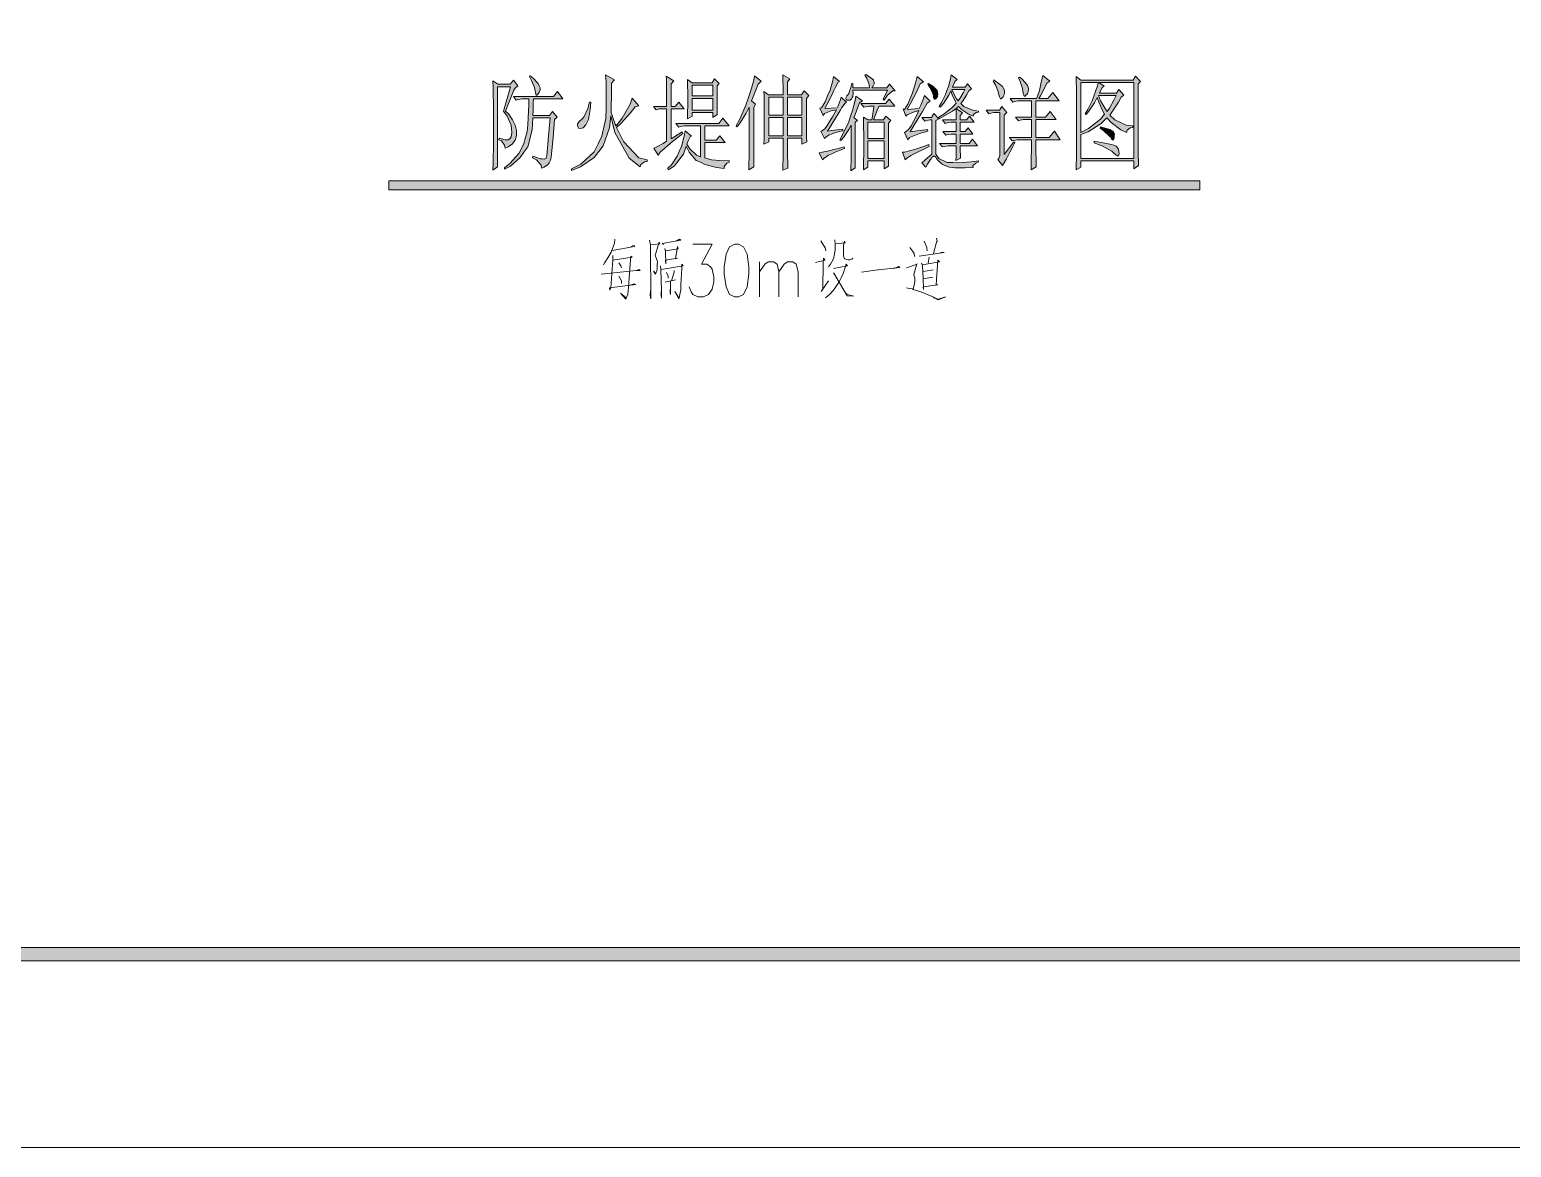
# Model space of a CAD drawing. Header units: millimetres. Extents: x -30643 to 86172, y -19411 to 63186.
# Drawn here: x 37225 to 52308, y -19411 to -8035 of the extents above; entities that cross this region are included whole.
import ezdxf

# ---------------------------------------------------------------- set-up
doc = ezdxf.new("R2010")
doc.units = ezdxf.units.MM

msp = doc.modelspace()

# ---------------------------------------------------------------- hatches: boundary and pattern name
h = msp.add_hatch(color=0)
h.dxf.hatch_style = 2
h.paths.add_polyline_path([(41941, -9464), (41943, -9402), (41945, -9178), (41945, -9017), (41945, -8855), (41943, -8623), (41941, -8554), (41991, -8591), (42116, -8591), (42149, -8549), (42195, -8607), (42166, -8632), (42154, -8652), (42107, -8768), (42070, -8863), (42098, -8893), (42140, -8952), (42154, -8980), (42168, -9007), (42181, -9061), (42180, -9087), (42180, -9113), (42166, -9158), (42152, -9178), (42139, -9197), (42097, -9229), (42066, -9242), (42060, -9211), (42027, -9167), (42001, -9155), (42004, -9138), (42027, -9147), (42066, -9155), (42083, -9155), (42095, -9155), (42114, -9145), (42121, -9136), (42128, -9127), (42133, -9081), (42129, -9044), (42126, -9007), (42087, -8916), (42050, -8863), (42119, -8616), (41988, -8616), (41988, -9431)])
h = msp.add_hatch(color=0)
h.dxf.hatch_style = 2
h.paths.add_polyline_path([(42320, -8504), (42354, -8532), (42394, -8576), (42403, -8590), (42411, -8605), (42420, -8627), (42420, -8636), (42420, -8648), (42413, -8671), (42406, -8681), (42399, -8692), (42389, -8701), (42387, -8701), (42382, -8701), (42373, -8679), (42370, -8656), (42363, -8623), (42335, -8551), (42314, -8512)])
h = msp.add_hatch(color=0)
h.dxf.hatch_style = 2
h.paths.add_polyline_path([(43148, -8649), (43144, -8879), (43161, -8929), (43185, -8996), (43194, -9015), (43255, -8936), (43337, -8794), (43358, -8731), (43425, -8809), (43388, -8821), (43341, -8881), (43247, -8986), (43200, -9031), (43270, -9174), (43425, -9338), (43510, -9361), (43510, -9377), (43482, -9379), (43446, -9406), (43438, -9431), (43329, -9342), (43180, -9083), (43141, -8912), (43126, -9034), (43064, -9216), (43018, -9276), (42971, -9337), (42833, -9432), (42742, -9468), (42739, -9451), (42836, -9404), (42972, -9278), (43011, -9198), (43050, -9119), (43090, -8940), (43092, -8840), (43093, -8740), (43092, -8568), (43088, -8496), (43178, -8545), (43148, -8578)])
h = msp.add_hatch(color=0)
h.dxf.hatch_style = 2
h.paths.add_polyline_path([(43708, -8817), (43708, -8661), (43708, -8620), (43706, -8543), (43705, -8509), (43781, -8554), (43754, -8587), (43754, -8817), (43797, -8817), (43833, -8772), (43886, -8841), (43754, -8841), (43754, -9147), (43866, -9076), (43873, -9093), (43769, -9174), (43643, -9283), (43622, -9311), (43579, -9241), (43608, -9229), (43672, -9194), (43708, -9171), (43708, -8841), (43632, -8841), (43603, -8850), (43576, -8817)])
h = msp.add_hatch(color=0)
h.paths.add_polyline_path([(44222, -8607), (44222, -8768), (44222, -8797), (44224, -8863), (44225, -8900), (44179, -8929), (44179, -8879), (43969, -8879), (43969, -8917), (43922, -8941), (43923, -8891), (43926, -8791), (43926, -8739), (43926, -8688), (43923, -8589), (43922, -8542), (43969, -8575), (44173, -8575), (44196, -8537), (44245, -8582)])
h.paths.add_polyline_path([(43969, -8735), (43969, -8855), (44179, -8855), (44179, -8735)])
h.paths.add_polyline_path([(43969, -8599), (43969, -8710), (44179, -8710), (44179, -8599)])
h = msp.add_hatch(color=0)
h.dxf.hatch_style = 2
h.paths.add_polyline_path([(44605, -8504), (44670, -8558), (44641, -8591), (44617, -8651), (44584, -8735), (44574, -8760), (44614, -8793), (44595, -8825), (44595, -9278), (44595, -9314), (44596, -9390), (44598, -9431), (44545, -9460), (44547, -9406), (44548, -9328), (44548, -9304), (44548, -8825), (44520, -8885), (44459, -8984), (44427, -9023), (44417, -9015), (44454, -8945), (44516, -8805), (44540, -8735), (44564, -8665), (44596, -8549)])
h = msp.add_hatch(color=0)
h.paths.add_polyline_path([(44940, -9287), (44940, -9316), (44942, -9395), (44944, -9444), (44891, -9464), (44892, -9421), (44895, -9339), (44895, -9300), (44895, -9139), (44750, -9139), (44750, -9176), (44700, -9201), (44702, -9139), (44703, -8997), (44703, -8916), (44703, -8836), (44702, -8710), (44700, -8665), (44746, -8698), (44895, -8698), (44895, -8634), (44892, -8533), (44891, -8496), (44964, -8537), (44940, -8566), (44940, -8698), (45082, -8698), (45108, -8656), (45158, -8706), (45132, -8734), (45132, -9024), (45132, -9057), (45133, -9133), (45135, -9176), (45085, -9201), (45085, -9139), (44940, -9139)])
h.paths.add_polyline_path([(44750, -8929), (44750, -9114), (44895, -9114), (44895, -8929)])
h.paths.add_polyline_path([(44940, -8929), (44940, -9114), (45085, -9114), (45085, -8929)])
h.paths.add_polyline_path([(44750, -8722), (44750, -8904), (44895, -8904), (44895, -8722)])
h.paths.add_polyline_path([(44940, -8722), (44940, -8904), (45085, -8904), (45085, -8722)])
h = msp.add_hatch(color=0)
h.dxf.hatch_style = 2
h.paths.add_polyline_path([(45346, -9068), (45389, -9062), (45468, -9052), (45504, -9048), (45504, -9064), (45468, -9072), (45408, -9088), (45386, -9097), (45362, -9105), (45328, -9128), (45316, -9143), (45280, -9068), (45290, -9066), (45315, -9046), (45329, -9029), (45344, -9012), (45398, -8922), (45438, -8850), (45384, -8860), (45316, -8889), (45303, -8908), (45270, -8834), (45285, -8832), (45324, -8770), (45348, -8710), (45372, -8650), (45402, -8551), (45408, -8512), (45468, -8561), (45456, -8570), (45427, -8619), (45408, -8661), (45389, -8703), (45344, -8792), (45320, -8837), (45445, -8829), (45455, -8810), (45474, -8757), (45484, -8722), (45541, -8772), (45526, -8784), (45493, -8827), (45474, -8858), (45455, -8891), (45391, -8996)])
h = msp.add_hatch(color=0)
h.dxf.hatch_style = 2
h.paths.add_polyline_path([(45913, -8743), (45956, -8652), (45606, -8652), (45608, -8677), (45604, -8714), (45598, -8727), (45592, -8739), (45576, -8752), (45565, -8753), (45555, -8754), (45541, -8751), (45538, -8747), (45536, -8743), (45533, -8737), (45533, -8734), (45533, -8728), (45543, -8710), (45553, -8698), (45565, -8683), (45585, -8625), (45593, -8582), (45606, -8582), (45606, -8627), (45774, -8627), (45771, -8594), (45748, -8530), (45728, -8499), (45735, -8492), (45773, -8514), (45813, -8545), (45816, -8554), (45818, -8561), (45821, -8572), (45821, -8574), (45821, -8586), (45809, -8613), (45797, -8627), (45952, -8627), (45979, -8590), (46035, -8656), (46013, -8656), (45957, -8703), (45923, -8751)])
h = msp.add_hatch(color=0)
h.dxf.hatch_style = 2
h.paths.add_polyline_path([(46187, -9076), (46364, -9052), (46367, -9068), (46284, -9091), (46182, -9134), (46163, -9155), (46130, -9081), (46141, -9076), (46168, -9053), (46183, -9033), (46198, -9014), (46244, -8926), (46275, -8858), (46222, -8874), (46156, -8903), (46144, -8916), (46117, -8841), (46129, -8846), (46164, -8792), (46188, -8734), (46212, -8677), (46247, -8566), (46259, -8512), (46322, -8566), (46291, -8587), (46257, -8663), (46189, -8792), (46156, -8846), (46281, -8838), (46298, -8803), (46324, -8737), (46334, -8706), (46391, -8763), (46361, -8784), (46312, -8867), (46224, -9012)])
h = msp.add_hatch(color=0)
h.dxf.hatch_style = 2
h.paths.add_polyline_path([(46374, -8582), (46417, -8609), (46463, -8654), (46467, -8671), (46469, -8689), (46467, -8715), (46460, -8725), (46453, -8734), (46443, -8743), (46440, -8743), (46435, -8743), (46426, -8727), (46424, -8710), (46417, -8685), (46389, -8625), (46367, -8591)])
h = msp.add_hatch(color=0)
h.paths.add_polyline_path([(46680, -8817), (46671, -8825), (46659, -8836), (46657, -8837), (46720, -8883), (46697, -8908), (46697, -8953), (46763, -8953), (46792, -8916), (46839, -8977), (46697, -8977), (46697, -9072), (46749, -9072), (46780, -9035), (46825, -9097), (46697, -9097), (46697, -9192), (46790, -9192), (46822, -9150), (46872, -9216), (46697, -9216), (46697, -9259), (46699, -9323), (46700, -9344), (46654, -9365), (46656, -9326), (46657, -9252), (46657, -9216), (46595, -9216), (46574, -9216), (46534, -9223), (46516, -9228), (46486, -9192), (46657, -9192), (46657, -9097), (46631, -9097), (46609, -9097), (46570, -9103), (46552, -9110), (46522, -9072), (46657, -9072), (46657, -8977), (46624, -8977), (46603, -8977), (46564, -8984), (46545, -8990), (46516, -8953), (46657, -8953), (46657, -8837), (46619, -8866), (46532, -8917), (46483, -8941), (46479, -8924), (46531, -8895), (46619, -8825), (46657, -8784), (46645, -8763), (46616, -8699), (46602, -8656), (46580, -8701), (46526, -8786), (46493, -8825), (46483, -8817), (46507, -8776), (46547, -8694), (46562, -8654), (46577, -8614), (46598, -8535), (46604, -8496), (46667, -8541), (46641, -8562), (46618, -8619), (46747, -8619), (46773, -8587), (46812, -8636), (46786, -8656), (46763, -8700), (46722, -8765), (46704, -8788), (46735, -8817), (46825, -8854), (46885, -8863), (46885, -8874), (46860, -8877), (46832, -8897), (46829, -8916), (46783, -8895), (46709, -8846)])
h.paths.add_polyline_path([(46612, -8644), (46628, -8681), (46661, -8739), (46677, -8760), (46694, -8737), (46727, -8679), (46743, -8644)])
h = msp.add_hatch(color=0)
h.dxf.hatch_style = 2
h.paths.add_polyline_path([(47033, -8558), (47040, -8546), (47058, -8558), (47094, -8585), (47110, -8599), (47128, -8613), (47146, -8644), (47147, -8661), (47148, -8677), (47141, -8706), (47134, -8717), (47126, -8728), (47115, -8739), (47113, -8739), (47108, -8739), (47098, -8717), (47092, -8694), (47084, -8663), (47055, -8595)])
h = msp.add_hatch(color=0)
h.dxf.hatch_style = 2
h.paths.add_polyline_path([(47538, -8500), (47610, -8558), (47580, -8578), (47554, -8630), (47513, -8708), (47498, -8735), (47590, -8735), (47640, -8673), (47706, -8760), (47468, -8760), (47468, -8924), (47567, -8924), (47613, -8867), (47673, -8949), (47468, -8949), (47468, -9131), (47603, -9131), (47656, -9069), (47716, -9155), (47468, -9155), (47468, -9247), (47470, -9385), (47471, -9431), (47419, -9460), (47420, -9376), (47422, -9223), (47422, -9155), (47290, -9155), (47277, -9155), (47246, -9162), (47227, -9167), (47198, -9131), (47422, -9131), (47422, -8949), (47352, -8949), (47340, -8949), (47308, -8955), (47290, -8962), (47260, -8924), (47422, -8924), (47422, -8760), (47297, -8760), (47284, -8760), (47253, -8766), (47234, -8772), (47205, -8735), (47475, -8735), (47485, -8711), (47503, -8653), (47511, -8620), (47519, -8587), (47533, -8527)])
h = msp.add_hatch(color=0)
h.dxf.hatch_style = 2
h.paths.add_polyline_path([(47290, -8525), (47300, -8517), (47323, -8537), (47359, -8573), (47371, -8589), (47383, -8604), (47394, -8635), (47393, -8649), (47390, -8663), (47381, -8686), (47374, -8694), (47367, -8702), (47357, -8711), (47350, -8711), (47340, -8688), (47336, -8665), (47331, -8635), (47308, -8564)])
h = msp.add_hatch(color=0)
h.paths.add_polyline_path([(48509, -8587), (48509, -9270), (48509, -9311), (48511, -9385), (48513, -9418), (48464, -9451), (48464, -9369), (47926, -9369), (47926, -9435), (47877, -9460), (47878, -9418), (47880, -9334), (47880, -9291), (47880, -8669), (47880, -8634), (47878, -8556), (47877, -8512), (47926, -8549), (48457, -8549), (48480, -8509), (48533, -8562)])
h.paths.add_polyline_path([(47926, -9345), (48464, -9345), (48464, -8574), (48108, -8574), (48164, -8611), (48143, -8623), (48134, -8642), (48119, -8671), (48114, -8682), (48289, -8682), (48312, -8644), (48362, -8702), (48335, -8722), (48307, -8772), (48249, -8863), (48219, -8904), (48271, -8951), (48388, -9007), (48454, -9015), (48454, -9031), (48429, -9034), (48397, -9058), (48391, -9081), (48333, -9054), (48233, -8980), (48190, -8932), (48132, -8990), (48001, -9074), (47926, -9101)])
h.paths.add_polyline_path([(47926, -8574), (47926, -9081), (48003, -9040), (48124, -8947), (48167, -8896), (48146, -8858), (48108, -8774), (48091, -8727), (48065, -8778), (48008, -8865), (47979, -8900), (47969, -8891), (47996, -8848), (48040, -8758), (48058, -8712), (48076, -8665), (48098, -8597), (48101, -8574)])
h.paths.add_polyline_path([(48104, -8706), (48127, -8758), (48172, -8838), (48193, -8867), (48217, -8834), (48262, -8753), (48286, -8706)])
h = msp.add_hatch(color=0)
h.dxf.hatch_style = 2
h.paths.add_polyline_path([(42567, -8949), (42553, -9132), (42534, -9331), (42529, -9347), (42526, -9362), (42513, -9389), (42505, -9400), (42497, -9411), (42462, -9433), (42436, -9444), (42431, -9413), (42385, -9361), (42344, -9340), (42347, -9324), (42377, -9334), (42425, -9348), (42442, -9351), (42461, -9354), (42483, -9344), (42487, -9330), (42491, -9317), (42508, -9118), (42522, -8932), (42347, -8932), (42340, -9054), (42295, -9229), (42256, -9283), (42218, -9336), (42119, -9423), (42060, -9456), (42057, -9440), (42116, -9392), (42203, -9295), (42230, -9244), (42257, -9193), (42290, -9073), (42296, -9003), (42301, -8933), (42307, -8801), (42307, -8739), (42258, -8739), (42237, -8739), (42197, -8746), (42179, -8751), (42149, -8715), (42558, -8715), (42597, -8665), (42653, -8739), (42354, -8739), (42352, -8772), (42349, -8856), (42347, -8908), (42515, -8908), (42548, -8867), (42594, -8924)])
h = msp.add_hatch(color=0)
h.dxf.hatch_style = 2
h.paths.add_polyline_path([(45629, -8978), (45629, -9440), (45583, -9473), (45585, -9440), (45586, -9365), (45586, -9324), (45586, -9007), (45562, -9052), (45509, -9131), (45481, -9163), (45471, -9155), (45507, -9093), (45562, -8974), (45581, -8916), (45600, -8858), (45628, -8756), (45636, -8711), (45702, -8760), (45672, -8780), (45656, -8825), (45628, -8900), (45616, -8929), (45652, -8958)])
h = msp.add_hatch(color=0)
h.paths.add_polyline_path([(45966, -9320), (45966, -9357), (45967, -9409), (45968, -9423), (45923, -9451), (45923, -9369), (45758, -9369), (45758, -9435), (45712, -9460), (45714, -9402), (45715, -9274), (45715, -9205), (45715, -9134), (45714, -8994), (45712, -8924), (45758, -8953), (45797, -8953), (45804, -8914), (45814, -8844), (45817, -8813), (45794, -8813), (45773, -8813), (45733, -8819), (45715, -8825), (45685, -8788), (45936, -8788), (45975, -8743), (46031, -8813), (45873, -8813), (45860, -8838), (45830, -8908), (45814, -8953), (45916, -8953), (45939, -8916), (45992, -8961), (45966, -8986)])
h.paths.add_polyline_path([(45758, -9167), (45758, -9345), (45923, -9345), (45923, -9167)])
h.paths.add_polyline_path([(45758, -8977), (45758, -9143), (45923, -9143), (45923, -8977)])
h = msp.add_hatch(color=0)
h.dxf.hatch_style = 2
h.paths.add_polyline_path([(42924, -8772), (42937, -8772), (42932, -8846), (42914, -8948), (42900, -8976), (42888, -9003), (42860, -9034), (42845, -9037), (42830, -9041), (42812, -9036), (42808, -9029), (42805, -9022), (42802, -9012), (42802, -9010), (42802, -8998), (42822, -8967), (42841, -8949), (42866, -8927), (42907, -8838)])
h = msp.add_hatch(color=0)
h.dxf.hatch_style = 2
h.paths.add_polyline_path([(46348, -9435), (46305, -9390), (46336, -9363), (46389, -9320), (46410, -9303), (46410, -8953), (46392, -8953), (46356, -8960), (46338, -8965), (46308, -8929), (46404, -8929), (46430, -8887), (46479, -8941), (46450, -8961), (46450, -9303), (46479, -9345), (46565, -9387), (46621, -9387), (46677, -9389), (46809, -9380), (46885, -9369), (46885, -9381), (46855, -9392), (46827, -9421), (46829, -9439), (46749, -9441), (46643, -9440), (46616, -9437), (46589, -9434), (46541, -9418), (46521, -9406), (46500, -9394), (46468, -9363), (46457, -9345), (46450, -9334), (46436, -9323), (46430, -9323), (46425, -9323), (46410, -9336), (46400, -9349), (46391, -9361), (46364, -9404)])
h = msp.add_hatch(color=0)
h.dxf.hatch_style = 2
h.paths.add_polyline_path([(47145, -9304), (47244, -9176), (47254, -9184), (47236, -9217), (47201, -9283), (47185, -9316), (47167, -9349), (47139, -9400), (47129, -9419), (47082, -9357), (47091, -9347), (47099, -9316), (47099, -9295), (47099, -8879), (47053, -8879), (47040, -8879), (47008, -8886), (46990, -8891), (46961, -8855), (47096, -8855), (47122, -8817), (47172, -8879), (47145, -8904)])
h = msp.add_hatch(color=0)
h.dxf.hatch_style = 2
h.paths.add_polyline_path([(43804, -8991), (44239, -8991), (44282, -8937), (44344, -9015), (44097, -9015), (44097, -9159), (44212, -9159), (44249, -9114), (44304, -9184), (44097, -9184), (44097, -9340), (44166, -9359), (44289, -9371), (44344, -9365), (44344, -9382), (44321, -9394), (44296, -9427), (44294, -9447), (44217, -9437), (44097, -9406), (44054, -9385), (44011, -9365), (43939, -9283), (43909, -9221), (43879, -9303), (43787, -9423), (43724, -9460), (43721, -9443), (43759, -9409), (43817, -9324), (43838, -9274), (43859, -9225), (43888, -9120), (43896, -9064), (43961, -9118), (43950, -9124), (43927, -9165), (43916, -9200), (43945, -9247), (44014, -9311), (44054, -9328), (44054, -9015), (43912, -9015), (43891, -9015), (43851, -9022), (43833, -9027)])
h = msp.add_hatch(color=0)
h.dxf.hatch_style = 2
h.paths.add_polyline_path([(48124, -9023), (48164, -9034), (48219, -9052), (48236, -9060), (48253, -9069), (48267, -9096), (48266, -9116), (48264, -9136), (48257, -9155), (48253, -9155), (48248, -9155), (48236, -9145), (48229, -9134), (48213, -9114), (48159, -9064), (48121, -9036)])
h = msp.add_hatch(color=0)
h.dxf.hatch_style = 2
h.paths.add_polyline_path([(48061, -9171), (48137, -9182), (48237, -9202), (48261, -9211), (48285, -9220), (48310, -9252), (48312, -9274), (48314, -9297), (48307, -9320), (48299, -9320), (48294, -9320), (48277, -9307), (48266, -9295), (48241, -9270), (48139, -9216), (48061, -9188)])
h = msp.add_hatch(color=0)
h.dxf.hatch_style = 2
h.paths.add_polyline_path([(45263, -9287), (45293, -9283), (45348, -9272), (45372, -9266), (45396, -9259), (45468, -9241), (45517, -9228), (45521, -9245), (45491, -9256), (45426, -9281), (45391, -9297), (45355, -9312), (45308, -9345), (45296, -9361)])
h = msp.add_hatch(color=0)
h.dxf.hatch_style = 2
h.paths.add_polyline_path([(46111, -9283), (46129, -9281), (46182, -9268), (46217, -9258), (46253, -9247), (46333, -9221), (46377, -9204), (46381, -9225), (46328, -9250), (46248, -9288), (46221, -9301), (46194, -9314), (46151, -9345), (46137, -9361)])
h = msp.add_hatch(color=0)
h.dxf.hatch_style = 2
h.paths.add_polyline_path([(40881, -9664), (40881, -9575), (49135, -9575), (49135, -9664)])
h = msp.add_hatch(color=0)
h.dxf.hatch_style = 2
h.paths.add_polyline_path([(-25796, -17513), (-25658, -17375), (84137, -17375), (84274, -17513)])

# ---------------------------------------------------------------- linework, layer by layer
at = {"color": 0, "lineweight": 0}
for points in [[(-30643, -19411), (86172, -19411), (86172, 63186), (-30643, 63186)], [(41941, -9464), (41943, -9402), (41945, -9178), (41945, -9017), (41945, -8855), (41943, -8623), (41941, -8554), (41991, -8591), (42116, -8591), (42149, -8549), (42195, -8607), (42166, -8632), (42154, -8652), (42107, -8768), (42070, -8863), (42098, -8893), (42140, -8952), (42154, -8980), (42168, -9007), (42181, -9061), (42180, -9087), (42180, -9113), (42166, -9158), (42152, -9178), (42139, -9197), (42097, -9229), (42066, -9242), (42060, -9211), (42027, -9167), (42001, -9155), (42004, -9138), (42027, -9147), (42066, -9155), (42083, -9155), (42095, -9155), (42114, -9145), (42121, -9136), (42128, -9127), (42133, -9081), (42129, -9044), (42126, -9007), (42087, -8916), (42050, -8863), (42119, -8616), (41988, -8616), (41988, -9431)], [(42320, -8504), (42354, -8532), (42394, -8576), (42403, -8590), (42411, -8605), (42420, -8627), (42420, -8636), (42420, -8648), (42413, -8671), (42406, -8681), (42399, -8692), (42389, -8701), (42387, -8701), (42382, -8701), (42373, -8679), (42370, -8656), (42363, -8623), (42335, -8551), (42314, -8512)], [(43148, -8649), (43144, -8879), (43161, -8929), (43185, -8996), (43194, -9015), (43255, -8936), (43337, -8794), (43358, -8731), (43425, -8809), (43388, -8821), (43341, -8881), (43247, -8986), (43200, -9031), (43270, -9174), (43425, -9338), (43510, -9361), (43510, -9377), (43482, -9379), (43446, -9406), (43438, -9431), (43329, -9342), (43180, -9083), (43141, -8912), (43126, -9034), (43064, -9216), (43018, -9276), (42971, -9337), (42833, -9432), (42742, -9468), (42739, -9451), (42836, -9404), (42972, -9278), (43011, -9198), (43050, -9119), (43090, -8940), (43092, -8840), (43093, -8740), (43092, -8568), (43088, -8496), (43178, -8545), (43148, -8578)], [(43708, -8817), (43708, -8661), (43708, -8620), (43706, -8543), (43705, -8509), (43781, -8554), (43754, -8587), (43754, -8817), (43797, -8817), (43833, -8772), (43886, -8841), (43754, -8841), (43754, -9147), (43866, -9076), (43873, -9093), (43769, -9174), (43643, -9283), (43622, -9311), (43579, -9241), (43608, -9229), (43672, -9194), (43708, -9171), (43708, -8841), (43632, -8841), (43603, -8850), (43576, -8817)], [(44222, -8607), (44222, -8768), (44222, -8797), (44224, -8863), (44225, -8900), (44179, -8929), (44179, -8879), (43969, -8879), (43969, -8917), (43922, -8941), (43923, -8891), (43926, -8791), (43926, -8739), (43926, -8688), (43923, -8589), (43922, -8542), (43969, -8575), (44173, -8575), (44196, -8537), (44245, -8582)], [(44605, -8504), (44670, -8558), (44641, -8591), (44617, -8651), (44584, -8735), (44574, -8760), (44614, -8793), (44595, -8825), (44595, -9278), (44595, -9314), (44596, -9390), (44598, -9431), (44545, -9460), (44547, -9406), (44548, -9328), (44548, -9304), (44548, -8825), (44520, -8885), (44459, -8984), (44427, -9023), (44417, -9015), (44454, -8945), (44516, -8805), (44540, -8735), (44564, -8665), (44596, -8549)], [(44940, -9287), (44940, -9316), (44942, -9395), (44944, -9444), (44891, -9464), (44892, -9421), (44895, -9339), (44895, -9300), (44895, -9139), (44750, -9139), (44750, -9176), (44700, -9201), (44702, -9139), (44703, -8997), (44703, -8916), (44703, -8836), (44702, -8710), (44700, -8665), (44746, -8698), (44895, -8698), (44895, -8634), (44892, -8533), (44891, -8496), (44964, -8537), (44940, -8566), (44940, -8698), (45082, -8698), (45108, -8656), (45158, -8706), (45132, -8734), (45132, -9024), (45132, -9057), (45133, -9133), (45135, -9176), (45085, -9201), (45085, -9139), (44940, -9139)], [(45346, -9068), (45389, -9062), (45468, -9052), (45504, -9048), (45504, -9064), (45468, -9072), (45408, -9088), (45386, -9097), (45362, -9105), (45328, -9128), (45316, -9143), (45280, -9068), (45290, -9066), (45315, -9046), (45329, -9029), (45344, -9012), (45398, -8922), (45438, -8850), (45384, -8860), (45316, -8889), (45303, -8908), (45270, -8834), (45285, -8832), (45324, -8770), (45348, -8710), (45372, -8650), (45402, -8551), (45408, -8512), (45468, -8561), (45456, -8570), (45427, -8619), (45408, -8661), (45389, -8703), (45344, -8792), (45320, -8837), (45445, -8829), (45455, -8810), (45474, -8757), (45484, -8722), (45541, -8772), (45526, -8784), (45493, -8827), (45474, -8858), (45455, -8891), (45391, -8996)], [(45913, -8743), (45956, -8652), (45606, -8652), (45608, -8677), (45604, -8714), (45598, -8727), (45592, -8739), (45576, -8752), (45565, -8753), (45555, -8754), (45541, -8751), (45538, -8747), (45536, -8743), (45533, -8737), (45533, -8734), (45533, -8728), (45543, -8710), (45553, -8698), (45565, -8683), (45585, -8625), (45593, -8582), (45606, -8582), (45606, -8627), (45774, -8627), (45771, -8594), (45748, -8530), (45728, -8499), (45735, -8492), (45773, -8514), (45813, -8545), (45816, -8554), (45818, -8561), (45821, -8572), (45821, -8574), (45821, -8586), (45809, -8613), (45797, -8627), (45952, -8627), (45979, -8590), (46035, -8656), (46013, -8656), (45957, -8703), (45923, -8751)], [(46187, -9076), (46364, -9052), (46367, -9068), (46284, -9091), (46182, -9134), (46163, -9155), (46130, -9081), (46141, -9076), (46168, -9053), (46183, -9033), (46198, -9014), (46244, -8926), (46275, -8858), (46222, -8874), (46156, -8903), (46144, -8916), (46117, -8841), (46129, -8846), (46164, -8792), (46188, -8734), (46212, -8677), (46247, -8566), (46259, -8512), (46322, -8566), (46291, -8587), (46257, -8663), (46189, -8792), (46156, -8846), (46281, -8838), (46298, -8803), (46324, -8737), (46334, -8706), (46391, -8763), (46361, -8784), (46312, -8867), (46224, -9012)], [(46374, -8582), (46417, -8609), (46463, -8654), (46467, -8671), (46469, -8689), (46467, -8715), (46460, -8725), (46453, -8734), (46443, -8743), (46440, -8743), (46435, -8743), (46426, -8727), (46424, -8710), (46417, -8685), (46389, -8625), (46367, -8591)], [(46680, -8817), (46671, -8825), (46659, -8836), (46657, -8837), (46720, -8883), (46697, -8908), (46697, -8953), (46763, -8953), (46792, -8916), (46839, -8977), (46697, -8977), (46697, -9072), (46749, -9072), (46780, -9035), (46825, -9097), (46697, -9097), (46697, -9192), (46790, -9192), (46822, -9150), (46872, -9216), (46697, -9216), (46697, -9259), (46699, -9323), (46700, -9344), (46654, -9365), (46656, -9326), (46657, -9252), (46657, -9216), (46595, -9216), (46574, -9216), (46534, -9223), (46516, -9228), (46486, -9192), (46657, -9192), (46657, -9097), (46631, -9097), (46609, -9097), (46570, -9103), (46552, -9110), (46522, -9072), (46657, -9072), (46657, -8977), (46624, -8977), (46603, -8977), (46564, -8984), (46545, -8990), (46516, -8953), (46657, -8953), (46657, -8837), (46619, -8866), (46532, -8917), (46483, -8941), (46479, -8924), (46531, -8895), (46619, -8825), (46657, -8784), (46645, -8763), (46616, -8699), (46602, -8656), (46580, -8701), (46526, -8786), (46493, -8825), (46483, -8817), (46507, -8776), (46547, -8694), (46562, -8654), (46577, -8614), (46598, -8535), (46604, -8496), (46667, -8541), (46641, -8562), (46618, -8619), (46747, -8619), (46773, -8587), (46812, -8636), (46786, -8656), (46763, -8700), (46722, -8765), (46704, -8788), (46735, -8817), (46825, -8854), (46885, -8863), (46885, -8874), (46860, -8877), (46832, -8897), (46829, -8916), (46783, -8895), (46709, -8846)], [(47033, -8558), (47040, -8546), (47058, -8558), (47094, -8585), (47110, -8599), (47128, -8613), (47146, -8644), (47147, -8661), (47148, -8677), (47141, -8706), (47134, -8717), (47126, -8728), (47115, -8739), (47113, -8739), (47108, -8739), (47098, -8717), (47092, -8694), (47084, -8663), (47055, -8595)], [(47538, -8500), (47610, -8558), (47580, -8578), (47554, -8630), (47513, -8708), (47498, -8735), (47590, -8735), (47640, -8673), (47706, -8760), (47468, -8760), (47468, -8924), (47567, -8924), (47613, -8867), (47673, -8949), (47468, -8949), (47468, -9131), (47603, -9131), (47656, -9069), (47716, -9155), (47468, -9155), (47468, -9247), (47470, -9385), (47471, -9431), (47419, -9460), (47420, -9376), (47422, -9223), (47422, -9155), (47290, -9155), (47277, -9155), (47246, -9162), (47227, -9167), (47198, -9131), (47422, -9131), (47422, -8949), (47352, -8949), (47340, -8949), (47308, -8955), (47290, -8962), (47260, -8924), (47422, -8924), (47422, -8760), (47297, -8760), (47284, -8760), (47253, -8766), (47234, -8772), (47205, -8735), (47475, -8735), (47485, -8711), (47503, -8653), (47511, -8620), (47519, -8587), (47533, -8527)], [(47290, -8525), (47300, -8517), (47323, -8537), (47359, -8573), (47371, -8589), (47383, -8604), (47394, -8635), (47393, -8649), (47390, -8663), (47381, -8686), (47374, -8694), (47367, -8702), (47357, -8711), (47350, -8711), (47340, -8688), (47336, -8665), (47331, -8635), (47308, -8564)], [(48509, -8587), (48509, -9270), (48509, -9311), (48511, -9385), (48513, -9418), (48464, -9451), (48464, -9369), (47926, -9369), (47926, -9435), (47877, -9460), (47878, -9418), (47880, -9334), (47880, -9291), (47880, -8669), (47880, -8634), (47878, -8556), (47877, -8512), (47926, -8549), (48457, -8549), (48480, -8509), (48533, -8562)], [(47926, -9345), (48464, -9345), (48464, -8574), (48108, -8574), (48164, -8611), (48143, -8623), (48134, -8642), (48119, -8671), (48114, -8682), (48289, -8682), (48312, -8644), (48362, -8702), (48335, -8722), (48307, -8772), (48249, -8863), (48219, -8904), (48271, -8951), (48388, -9007), (48454, -9015), (48454, -9031), (48429, -9034), (48397, -9058), (48391, -9081), (48333, -9054), (48233, -8980), (48190, -8932), (48132, -8990), (48001, -9074), (47926, -9101)], [(47926, -8574), (47926, -9081), (48003, -9040), (48124, -8947), (48167, -8896), (48146, -8858), (48108, -8774), (48091, -8727), (48065, -8778), (48008, -8865), (47979, -8900), (47969, -8891), (47996, -8848), (48040, -8758), (48058, -8712), (48076, -8665), (48098, -8597), (48101, -8574)], [(42567, -8949), (42553, -9132), (42534, -9331), (42529, -9347), (42526, -9362), (42513, -9389), (42505, -9400), (42497, -9411), (42462, -9433), (42436, -9444), (42431, -9413), (42385, -9361), (42344, -9340), (42347, -9324), (42377, -9334), (42425, -9348), (42442, -9351), (42461, -9354), (42483, -9344), (42487, -9330), (42491, -9317), (42508, -9118), (42522, -8932), (42347, -8932), (42340, -9054), (42295, -9229), (42256, -9283), (42218, -9336), (42119, -9423), (42060, -9456), (42057, -9440), (42116, -9392), (42203, -9295), (42230, -9244), (42257, -9193), (42290, -9073), (42296, -9003), (42301, -8933), (42307, -8801), (42307, -8739), (42258, -8739), (42237, -8739), (42197, -8746), (42179, -8751), (42149, -8715), (42558, -8715), (42597, -8665), (42653, -8739), (42354, -8739), (42352, -8772), (42349, -8856), (42347, -8908), (42515, -8908), (42548, -8867), (42594, -8924)], [(43969, -8599), (43969, -8710), (44179, -8710), (44179, -8599)], [(43969, -8735), (43969, -8855), (44179, -8855), (44179, -8735)], [(44750, -8722), (44750, -8904), (44895, -8904), (44895, -8722)], [(44940, -8722), (44940, -8904), (45085, -8904), (45085, -8722)], [(45629, -8978), (45629, -9440), (45583, -9473), (45585, -9440), (45586, -9365), (45586, -9324), (45586, -9007), (45562, -9052), (45509, -9131), (45481, -9163), (45471, -9155), (45507, -9093), (45562, -8974), (45581, -8916), (45600, -8858), (45628, -8756), (45636, -8711), (45702, -8760), (45672, -8780), (45656, -8825), (45628, -8900), (45616, -8929), (45652, -8958)], [(45966, -9320), (45966, -9357), (45967, -9409), (45968, -9423), (45923, -9451), (45923, -9369), (45758, -9369), (45758, -9435), (45712, -9460), (45714, -9402), (45715, -9274), (45715, -9205), (45715, -9134), (45714, -8994), (45712, -8924), (45758, -8953), (45797, -8953), (45804, -8914), (45814, -8844), (45817, -8813), (45794, -8813), (45773, -8813), (45733, -8819), (45715, -8825), (45685, -8788), (45936, -8788), (45975, -8743), (46031, -8813), (45873, -8813), (45860, -8838), (45830, -8908), (45814, -8953), (45916, -8953), (45939, -8916), (45992, -8961), (45966, -8986)], [(46612, -8644), (46628, -8681), (46661, -8739), (46677, -8760), (46694, -8737), (46727, -8679), (46743, -8644)], [(48104, -8706), (48127, -8758), (48172, -8838), (48193, -8867), (48217, -8834), (48262, -8753), (48286, -8706)], [(42924, -8772), (42937, -8772), (42932, -8846), (42914, -8948), (42900, -8976), (42888, -9003), (42860, -9034), (42845, -9037), (42830, -9041), (42812, -9036), (42808, -9029), (42805, -9022), (42802, -9012), (42802, -9010), (42802, -8998), (42822, -8967), (42841, -8949), (42866, -8927), (42907, -8838)], [(46348, -9435), (46305, -9390), (46336, -9363), (46389, -9320), (46410, -9303), (46410, -8953), (46392, -8953), (46356, -8960), (46338, -8965), (46308, -8929), (46404, -8929), (46430, -8887), (46479, -8941), (46450, -8961), (46450, -9303), (46479, -9345), (46565, -9387), (46621, -9387), (46677, -9389), (46809, -9380), (46885, -9369), (46885, -9381), (46855, -9392), (46827, -9421), (46829, -9439), (46749, -9441), (46643, -9440), (46616, -9437), (46589, -9434), (46541, -9418), (46521, -9406), (46500, -9394), (46468, -9363), (46457, -9345), (46450, -9334), (46436, -9323), (46430, -9323), (46425, -9323), (46410, -9336), (46400, -9349), (46391, -9361), (46364, -9404)], [(47145, -9304), (47244, -9176), (47254, -9184), (47236, -9217), (47201, -9283), (47185, -9316), (47167, -9349), (47139, -9400), (47129, -9419), (47082, -9357), (47091, -9347), (47099, -9316), (47099, -9295), (47099, -8879), (47053, -8879), (47040, -8879), (47008, -8886), (46990, -8891), (46961, -8855), (47096, -8855), (47122, -8817), (47172, -8879), (47145, -8904)], [(43804, -8991), (44239, -8991), (44282, -8937), (44344, -9015), (44097, -9015), (44097, -9159), (44212, -9159), (44249, -9114), (44304, -9184), (44097, -9184), (44097, -9340), (44166, -9359), (44289, -9371), (44344, -9365), (44344, -9382), (44321, -9394), (44296, -9427), (44294, -9447), (44217, -9437), (44097, -9406), (44054, -9385), (44011, -9365), (43939, -9283), (43909, -9221), (43879, -9303), (43787, -9423), (43724, -9460), (43721, -9443), (43759, -9409), (43817, -9324), (43838, -9274), (43859, -9225), (43888, -9120), (43896, -9064), (43961, -9118), (43950, -9124), (43927, -9165), (43916, -9200), (43945, -9247), (44014, -9311), (44054, -9328), (44054, -9015), (43912, -9015), (43891, -9015), (43851, -9022), (43833, -9027)], [(44750, -8929), (44750, -9114), (44895, -9114), (44895, -8929)], [(44940, -8929), (44940, -9114), (45085, -9114), (45085, -8929)], [(45758, -8977), (45758, -9143), (45923, -9143), (45923, -8977)], [(48124, -9023), (48164, -9034), (48219, -9052), (48236, -9060), (48253, -9069), (48267, -9096), (48266, -9116), (48264, -9136), (48257, -9155), (48253, -9155), (48248, -9155), (48236, -9145), (48229, -9134), (48213, -9114), (48159, -9064), (48121, -9036)], [(45758, -9167), (45758, -9345), (45923, -9345), (45923, -9167)], [(48061, -9171), (48137, -9182), (48237, -9202), (48261, -9211), (48285, -9220), (48310, -9252), (48312, -9274), (48314, -9297), (48307, -9320), (48299, -9320), (48294, -9320), (48277, -9307), (48266, -9295), (48241, -9270), (48139, -9216), (48061, -9188)], [(45263, -9287), (45293, -9283), (45348, -9272), (45372, -9266), (45396, -9259), (45468, -9241), (45517, -9228), (45521, -9245), (45491, -9256), (45426, -9281), (45391, -9297), (45355, -9312), (45308, -9345), (45296, -9361)], [(46111, -9283), (46129, -9281), (46182, -9268), (46217, -9258), (46253, -9247), (46333, -9221), (46377, -9204), (46381, -9225), (46328, -9250), (46248, -9288), (46221, -9301), (46194, -9314), (46151, -9345), (46137, -9361)], [(40881, -9664), (40881, -9575), (49135, -9575), (49135, -9664)], [(44404, -10218), (44350, -10244), (44315, -10320), (44296, -10448), (44296, -10525), (44315, -10652), (44350, -10729), (44404, -10754), (44439, -10754), (44493, -10729), (44529, -10652), (44547, -10525), (44547, -10448), (44529, -10320), (44493, -10244), (44439, -10218)], [(-25796, -17513), (-25658, -17375), (84137, -17375), (84274, -17513)]]:
    msp.add_lwpolyline(points, close=True, dxfattribs=at)
for points in [[(43182, -10168), (43178, -10209), (43145, -10298), (43112, -10356), (43080, -10403), (43065, -10429)], [(43156, -10283), (43383, -10241), (43383, -10235), (43368, -10230), (43346, -10246)], [(43533, -10178), (43544, -10225), (43544, -10230), (43548, -10774), (43541, -10737), (43544, -10690)], [(43548, -10225), (43639, -10214), (43632, -10199), (43592, -10335), (43596, -10340), (43606, -10366), (43617, -10397), (43614, -10429), (43614, -10466), (43610, -10492), (43603, -10507), (43596, -10523), (43574, -10492), (43596, -10513)], [(43665, -10209), (43676, -10220), (43684, -10209), (43855, -10178), (43840, -10168), (43807, -10188)], [(43691, -10261), (43698, -10293), (43702, -10418), (43698, -10382), (43819, -10361), (43800, -10366), (43819, -10241), (43826, -10267), (43698, -10287)], [(43975, -10218), (44172, -10218), (44064, -10422), (44118, -10422), (44154, -10448), (44172, -10473), (44189, -10550), (44189, -10601), (44172, -10677), (44136, -10729), (44083, -10754), (44028, -10754), (43975, -10729), (43957, -10703), (43939, -10652)], [(45278, -10183), (45322, -10257), (45329, -10287)], [(45421, -10173), (45424, -10220), (45424, -10272), (45417, -10319), (45406, -10366), (45391, -10397), (45377, -10423), (45358, -10450)], [(45428, -10214), (45526, -10204), (45519, -10188), (45508, -10230), (45508, -10267), (45508, -10298), (45508, -10335), (45512, -10351), (45519, -10366), (45534, -10371), (45552, -10377), (45578, -10377), (45593, -10371), (45603, -10361)], [(46185, -10251), (46215, -10293), (46229, -10314), (46233, -10345)], [(46331, -10188), (46357, -10251), (46361, -10287)], [(46456, -10157), (46463, -10188), (46456, -10199), (46426, -10314)], [(43160, -10335), (43163, -10377), (43142, -10664), (43130, -10685), (43127, -10664), (43394, -10627), (43380, -10622), (43328, -10638)], [(43163, -10382), (43358, -10351), (43343, -10340), (43336, -10466), (43328, -10565), (43321, -10659), (43313, -10727), (43295, -10779), (43240, -10716), (43299, -10769)], [(44654, -10754), (44654, -10397)], [(44654, -10499), (44707, -10422), (44743, -10397), (44797, -10397), (44833, -10422), (44851, -10499), (44851, -10754)], [(44851, -10499), (44904, -10422), (44940, -10397), (44994, -10397), (45029, -10422), (45047, -10499), (45047, -10754)], [(45223, -10403), (45322, -10382), (45307, -10361), (45303, -10403), (45300, -10679), (45282, -10701), (45358, -10591)], [(46280, -10340), (46533, -10304), (46514, -10298), (46500, -10304)], [(46302, -10413), (46313, -10434), (46317, -10507), (46320, -10565), (46324, -10679), (46320, -10653), (46471, -10633), (46452, -10633), (46471, -10382), (46485, -10397), (46313, -10429)], [(46383, -10351), (46372, -10413)], [(43043, -10523), (43398, -10487), (43405, -10487), (43441, -10487), (43427, -10476), (43401, -10487)], [(43222, -10408), (43244, -10439), (43248, -10460)], [(43222, -10544), (43248, -10591), (43251, -10617)], [(43647, -10439), (43650, -10476), (43657, -10690), (43657, -10769), (43654, -10732), (43657, -10664)], [(43654, -10476), (43877, -10439), (43862, -10423), (43862, -10466), (43855, -10627), (43852, -10685), (43844, -10732), (43837, -10763), (43833, -10774), (43793, -10701), (43833, -10763)], [(43709, -10507), (43724, -10544), (43724, -10565)], [(43786, -10487), (43786, -10502), (43760, -10591)], [(45406, -10466), (45549, -10439), (45538, -10423), (45523, -10466), (45505, -10518), (45486, -10560), (45468, -10596), (45439, -10643), (45406, -10685), (45373, -10722), (45348, -10748), (45325, -10763)], [(45403, -10513), (45410, -10513), (45545, -10743), (45614, -10748), (45545, -10732), (45526, -10711)], [(45691, -10502), (45859, -10481), (45864, -10481), (46083, -10455), (46068, -10444), (46024, -10466)], [(46152, -10460), (46258, -10423), (46255, -10418), (46225, -10528), (46229, -10544), (46236, -10565), (46236, -10591), (46233, -10622), (46218, -10674)], [(46320, -10496), (46423, -10481)], [(46419, -10554), (46320, -10570)], [(43800, -10580), (43694, -10606)], [(43749, -10596), (43749, -10732), (43745, -10716), (43745, -10679)], [(46149, -10664), (46152, -10664), (46178, -10670), (46211, -10674), (46218, -10679), (46251, -10690), (46302, -10706), (46306, -10706), (46353, -10727), (46401, -10748), (46408, -10748), (46445, -10769), (46474, -10784), (46551, -10753), (46474, -10779), (46423, -10763)]]:
    msp.add_lwpolyline(points, dxfattribs=at)

doc.saveas('drawing.dxf')
